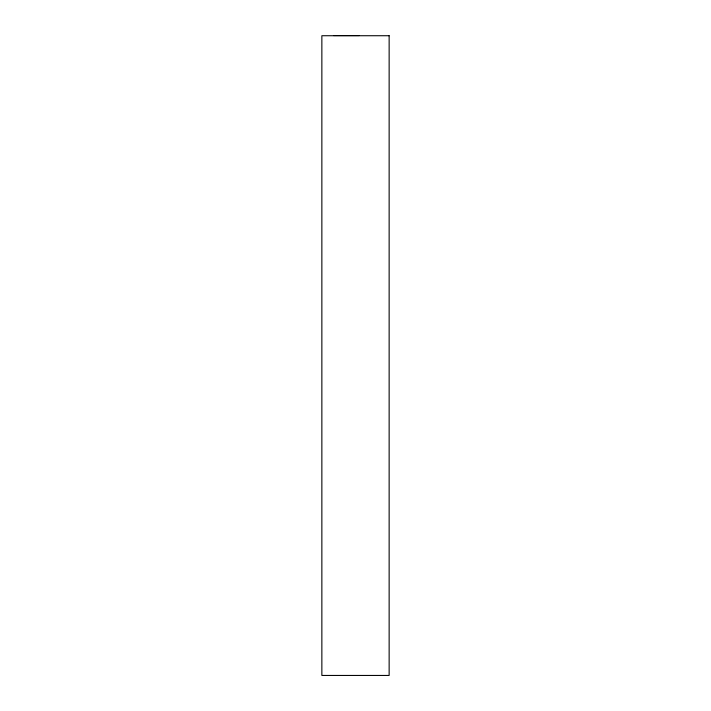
<?xml version="1.0" encoding="UTF-8"?>
<svg xmlns="http://www.w3.org/2000/svg" width="711" height="711" viewBox="0 0 711 711"><rect width="100%" height="100%" fill="white"/><g stroke="black" fill="none" stroke-linecap="round" stroke-linejoin="round"><path stroke-width="1.07" d="M333.601 35.55L359.135 35.55M389.139 35.728L321.861 35.728L321.861 675.45L389.139 675.45L389.139 35.728"/></g></svg>
